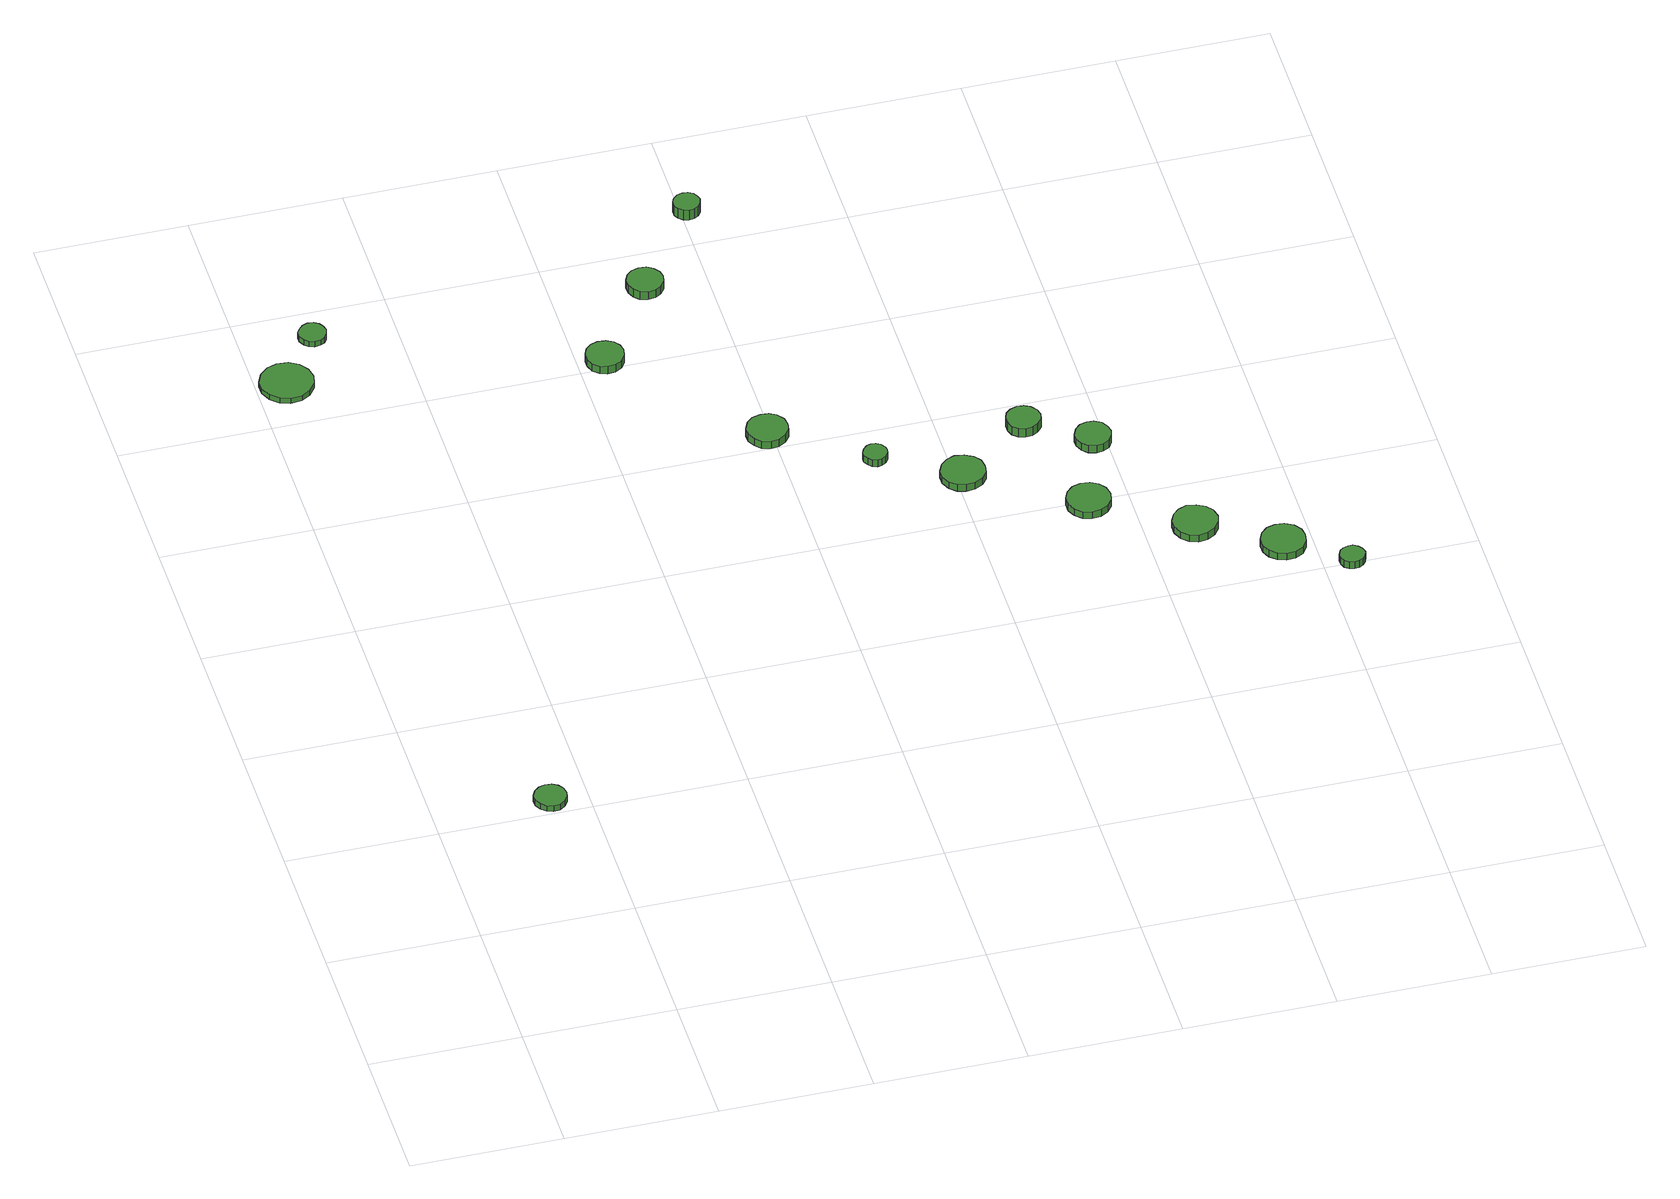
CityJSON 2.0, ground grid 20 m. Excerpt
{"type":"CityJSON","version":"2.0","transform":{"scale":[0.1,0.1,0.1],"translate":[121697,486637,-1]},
"CityObjects":{
"tree1":{"type":"SolitaryVegetationObject","attributes":{"function":"something"}},
"tree2":{"type":"SolitaryVegetationObject","attributes":{"function":"something"},"geometry":[{"type":"MultiSurface","lod":"1","boundaries":[[[0,1,2,3,4,5,6,7,8,9,10,11,12,13,14]],[[15,16,17,18,19,20,21,22,23,24,25,26,27,28,29]],[[0,29,28,1]],[[1,28,27,2]],[[2,27,26,3]],[[3,26,25,4]],[[4,25,24,5]],[[5,24,23,6]],[[6,23,22,7]],[[7,22,21,8]],[[8,21,20,9]],[[9,20,19,10]],[[10,19,18,11]],[[11,18,17,12]],[[12,17,16,13]],[[13,16,15,14]],[[14,15,29,0]]]}]},
"tree3":{"type":"SolitaryVegetationObject","attributes":{"function":"something"},"geometry":[{"type":"MultiSurface","lod":"1","boundaries":[[[30,31,32,33,34,35,36,37,38,39,40,41,42,43,44]],[[45,46,47,48,49,50,51,52,53,54,55,56,57,58,59]],[[30,59,58,31]],[[31,58,57,32]],[[32,57,56,33]],[[33,56,55,34]],[[34,55,54,35]],[[35,54,53,36]],[[36,53,52,37]],[[37,52,51,38]],[[38,51,50,39]],[[39,50,49,40]],[[40,49,48,41]],[[41,48,47,42]],[[42,47,46,43]],[[43,46,45,44]],[[44,45,59,30]]]}]},
"tree4":{"type":"SolitaryVegetationObject","attributes":{"function":"something"}},
"tree5":{"type":"SolitaryVegetationObject","attributes":{"function":"something"},"geometry":[{"type":"MultiSurface","lod":"1","boundaries":[[[60,61,62,63,64,65,66,67,68,69,70,71,72,73,74]],[[75,76,77,78,79,80,81,82,83,84,85,86,87,88,89]],[[60,89,88,61]],[[61,88,87,62]],[[62,87,86,63]],[[63,86,85,64]],[[64,85,84,65]],[[65,84,83,66]],[[66,83,82,67]],[[67,82,81,68]],[[68,81,80,69]],[[69,80,79,70]],[[70,79,78,71]],[[71,78,77,72]],[[72,77,76,73]],[[73,76,75,74]],[[74,75,89,60]]]}]},
"tree6":{"type":"SolitaryVegetationObject","attributes":{"function":"something"}},
"tree7":{"type":"SolitaryVegetationObject","attributes":{"function":"something"}},
"tree8":{"type":"SolitaryVegetationObject","attributes":{"function":"something"},"geometry":[{"type":"MultiSurface","lod":"1","boundaries":[[[90,91,92,93,94,95,96,97,98,99,100,101,102,103,104]],[[105,106,107,108,109,110,111,112,113,114,115,116,117,118,119]],[[90,119,118,91]],[[91,118,117,92]],[[92,117,116,93]],[[93,116,115,94]],[[94,115,114,95]],[[95,114,113,96]],[[96,113,112,97]],[[97,112,111,98]],[[98,111,110,99]],[[99,110,109,100]],[[100,109,108,101]],[[101,108,107,102]],[[102,107,106,103]],[[103,106,105,104]],[[104,105,119,90]]]}]},
"tree9":{"type":"SolitaryVegetationObject","attributes":{"function":"something"}},
"tree10":{"type":"SolitaryVegetationObject","attributes":{"function":"something"},"geometry":[{"type":"MultiSurface","lod":"1","boundaries":[[[120,121,122,123,124,125,126,127,128,129,130,131,132,133,134]],[[135,136,137,138,139,140,141,142,143,144,145,146,147,148,149]],[[120,149,148,121]],[[121,148,147,122]],[[122,147,146,123]],[[123,146,145,124]],[[124,145,144,125]],[[125,144,143,126]],[[126,143,142,127]],[[127,142,141,128]],[[128,141,140,129]],[[129,140,139,130]],[[130,139,138,131]],[[131,138,137,132]],[[132,137,136,133]],[[133,136,135,134]],[[134,135,149,120]]]}]},
"tree11":{"type":"SolitaryVegetationObject","attributes":{"function":"something"}},
"tree12":{"type":"SolitaryVegetationObject","attributes":{"function":"something"},"geometry":[{"type":"MultiSurface","lod":"1","boundaries":[[[150,151,152,153,154,155,156,157,158,159,160,161,162,163,164]],[[165,166,167,168,169,170,171,172,173,174,175,176,177,178,179]],[[150,179,178,151]],[[151,178,177,152]],[[152,177,176,153]],[[153,176,175,154]],[[154,175,174,155]],[[155,174,173,156]],[[156,173,172,157]],[[157,172,171,158]],[[158,171,170,159]],[[159,170,169,160]],[[160,169,168,161]],[[161,168,167,162]],[[162,167,166,163]],[[163,166,165,164]],[[164,165,179,150]]]}]},
"tree13":{"type":"SolitaryVegetationObject","attributes":{"function":"something"},"geometry":[{"type":"MultiSurface","lod":"1","boundaries":[[[180,181,182,183,184,185,186,187,188,189,190,191,192,193,194]],[[195,196,197,198,199,200,201,202,203,204,205,206,207,208,209]],[[180,209,208,181]],[[181,208,207,182]],[[182,207,206,183]],[[183,206,205,184]],[[184,205,204,185]],[[185,204,203,186]],[[186,203,202,187]],[[187,202,201,188]],[[188,201,200,189]],[[189,200,199,190]],[[190,199,198,191]],[[191,198,197,192]],[[192,197,196,193]],[[193,196,195,194]],[[194,195,209,180]]]}]},
"tree14":{"type":"SolitaryVegetationObject","attributes":{"function":"something"}},
"tree15":{"type":"SolitaryVegetationObject","attributes":{"function":"something"},"geometry":[{"type":"MultiSurface","lod":"1","boundaries":[[[210,211,212,213,214,215,216,217,218,219,220,221,222,223,224]],[[225,226,227,228,229,230,231,232,233,234,235,236,237,238,239]],[[210,239,238,211]],[[211,238,237,212]],[[212,237,236,213]],[[213,236,235,214]],[[214,235,234,215]],[[215,234,233,216]],[[216,233,232,217]],[[217,232,231,218]],[[218,231,230,219]],[[219,230,229,220]],[[220,229,228,221]],[[221,228,227,222]],[[222,227,226,223]],[[223,226,225,224]],[[224,225,239,210]]]}]},
"tree16":{"type":"SolitaryVegetationObject","attributes":{"function":"something"},"geometry":[{"type":"MultiSurface","lod":"1","boundaries":[[[240,241,242,243,244,245,246,247,248,249,250,251,252,253,254]],[[255,256,257,258,259,260,261,262,263,264,265,266,267,268,269]],[[240,269,268,241]],[[241,268,267,242]],[[242,267,266,243]],[[243,266,265,244]],[[244,265,264,245]],[[245,264,263,246]],[[246,263,262,247]],[[247,262,261,248]],[[248,261,260,249]],[[249,260,259,250]],[[250,259,258,251]],[[251,258,257,252]],[[252,257,256,253]],[[253,256,255,254]],[[254,255,269,240]]]}]},
"tree17":{"type":"SolitaryVegetationObject","attributes":{"function":"something"}},
"tree18":{"type":"SolitaryVegetationObject","attributes":{"function":"something"},"geometry":[{"type":"MultiSurface","lod":"1","boundaries":[[[270,271,272,273,274,275,276,277,278,279,280,281,282,283,284]],[[285,286,287,288,289,290,291,292,293,294,295,296,297,298,299]],[[270,299,298,271]],[[271,298,297,272]],[[272,297,296,273]],[[273,296,295,274]],[[274,295,294,275]],[[275,294,293,276]],[[276,293,292,277]],[[277,292,291,278]],[[278,291,290,279]],[[279,290,289,280]],[[280,289,288,281]],[[281,288,287,282]],[[282,287,286,283]],[[283,286,285,284]],[[284,285,299,270]]]}]},
"tree19":{"type":"SolitaryVegetationObject","attributes":{"function":"something"},"geometry":[{"type":"MultiSurface","lod":"1","boundaries":[[[300,301,302,303,304,305,306,307,308,309,310,311,312,313,314]],[[315,316,317,318,319,320,321,322,323,324,325,326,327,328,329]],[[300,329,328,301]],[[301,328,327,302]],[[302,327,326,303]],[[303,326,325,304]],[[304,325,324,305]],[[305,324,323,306]],[[306,323,322,307]],[[307,322,321,308]],[[308,321,320,309]],[[309,320,319,310]],[[310,319,318,311]],[[311,318,317,312]],[[312,317,316,313]],[[313,316,315,314]],[[314,315,329,300]]]}]},
"tree20":{"type":"SolitaryVegetationObject","attributes":{"function":"something"}},
"tree21":{"type":"SolitaryVegetationObject","attributes":{"function":"something"},"geometry":[{"type":"MultiSurface","lod":"1","boundaries":[[[330,331,332,333,334,335,336,337,338,339,340,341,342,343,344]],[[345,346,347,348,349,350,351,352,353,354,355,356,357,358,359]],[[330,359,358,331]],[[331,358,357,332]],[[332,357,356,333]],[[333,356,355,334]],[[334,355,354,335]],[[335,354,353,336]],[[336,353,352,337]],[[337,352,351,338]],[[338,351,350,339]],[[339,350,349,340]],[[340,349,348,341]],[[341,348,347,342]],[[342,347,346,343]],[[343,346,345,344]],[[344,345,359,330]]]}]},
"tree22":{"type":"SolitaryVegetationObject","attributes":{"function":"something"},"geometry":[{"type":"MultiSurface","lod":"1","boundaries":[[[360,361,362,363,364,365,366,367,368,369,370,371,372,373,374]],[[375,376,377,378,379,380,381,382,383,384,385,386,387,388,389]],[[360,389,388,361]],[[361,388,387,362]],[[362,387,386,363]],[[363,386,385,364]],[[364,385,384,365]],[[365,384,383,366]],[[366,383,382,367]],[[367,382,381,368]],[[368,381,380,369]],[[369,380,379,370]],[[370,379,378,371]],[[371,378,377,372]],[[372,377,376,373]],[[373,376,375,374]],[[374,375,389,360]]]}]},
"tree23":{"type":"SolitaryVegetationObject","attributes":{"function":"something"},"geometry":[{"type":"MultiSurface","lod":"1","boundaries":[[[390,391,392,393,394,395,396,397,398,399,400,401,402,403,404]],[[405,406,407,408,409,410,411,412,413,414,415,416,417,418,419]],[[390,419,418,391]],[[391,418,417,392]],[[392,417,416,393]],[[393,416,415,394]],[[394,415,414,395]],[[395,414,413,396]],[[396,413,412,397]],[[397,412,411,398]],[[398,411,410,399]],[[399,410,409,400]],[[400,409,408,401]],[[401,408,407,402]],[[402,407,406,403]],[[403,406,405,404]],[[404,405,419,390]]]}]},
"tree24":{"type":"SolitaryVegetationObject","attributes":{"function":"something"},"geometry":[{"type":"MultiSurface","lod":"1","boundaries":[[[420,421,422,423,424,425,426,427,428,429,430,431,432,433,434]],[[435,436,437,438,439,440,441,442,443,444,445,446,447,448,449]],[[420,449,448,421]],[[421,448,447,422]],[[422,447,446,423]],[[423,446,445,424]],[[424,445,444,425]],[[425,444,443,426]],[[426,443,442,427]],[[427,442,441,428]],[[428,441,440,429]],[[429,440,439,430]],[[430,439,438,431]],[[431,438,437,432]],[[432,437,436,433]],[[433,436,435,434]],[[434,435,449,420]]]}]}
},
"vertices":[
[172,424,17],[170,433,17],[165,440,17],[158,444,17],[149,445,17],[141,443,17],[134,437,17],[130,429,17],[130,420,17],[134,412,17],[141,406,17],[149,403,17],[158,404,17],[165,409,17],[170,416,17],[170,416,8],[165,409,8],[158,404,8],[149,403,8],[141,406,8],[134,412,8],[130,420,8],[130,429,8],[134,437,8],[141,443,8],[149,445,8],[158,444,8],[165,440,8],[170,433,8],[172,424,8],
[74,1273,16],[71,1287,16],[62,1299,16],[50,1306,16],[35,1307,16],[22,1303,16],[11,1293,16],[5,1280,16],[5,1266,16],[11,1253,16],[22,1243,16],[35,1239,16],[50,1240,16],[62,1247,16],[71,1259,16],[71,1259,8],[62,1247,8],[50,1240,8],[35,1239,8],[22,1243,8],[11,1253,8],[5,1266,8],[5,1280,8],[11,1293,8],[22,1303,8],[35,1307,8],[50,1306,8],[62,1299,8],[71,1287,8],[74,1273,8],
[112,1353,17],[110,1360,17],[106,1366,17],[100,1370,17],[92,1371,17],[85,1368,17],[80,1363,17],[76,1357,17],[76,1349,17],[80,1342,17],[85,1337,17],[92,1335,17],[100,1336,17],[106,1339,17],[110,1345,17],[110,1345,8],[106,1339,8],[100,1336,8],[92,1335,8],[85,1337,8],[80,1342,8],[76,1349,8],[76,1357,8],[80,1363,8],[85,1368,8],[92,1371,8],[100,1370,8],[106,1366,8],[110,1360,8],[112,1353,8],
[460,1216,19],[458,1226,19],[452,1234,19],[443,1239,19],[432,1240,19],[423,1237,19],[415,1230,19],[411,1221,19],[411,1211,19],[415,1201,19],[423,1194,19],[432,1191,19],[443,1192,19],[452,1197,19],[458,1206,19],[458,1206,7],[452,1197,7],[443,1192,7],[432,1191,7],[423,1194,7],[415,1201,7],[411,1211,7],[411,1221,7],[415,1230,7],[423,1237,7],[432,1240,7],[443,1239,7],[452,1234,7],[458,1226,7],[460,1216,7],
[621,1027,19],[619,1038,19],[612,1047,19],[603,1052,19],[592,1053,19],[581,1050,19],[573,1043,19],[568,1032,19],[568,1021,19],[573,1011,19],[581,1003,19],[592,1000,19],[603,1001,19],[612,1007,19],[619,1016,19],[619,1016,7],[612,1007,7],[603,1001,7],[592,1000,7],[581,1003,7],[573,1011,7],[568,1021,7],[568,1032,7],[573,1043,7],[581,1050,7],[592,1053,7],[603,1052,7],[612,1047,7],[619,1038,7],[621,1027,7],
[544,1338,20],[542,1347,20],[536,1355,20],[528,1360,20],[518,1361,20],[508,1358,20],[501,1352,20],[497,1343,20],[497,1333,20],[501,1324,20],[508,1317,20],[518,1314,20],[528,1315,20],[536,1320,20],[542,1328,20],[542,1328,7],[536,1320,7],[528,1315,7],[518,1314,7],[508,1317,7],[501,1324,7],[497,1333,7],[497,1343,7],[501,1352,7],[508,1358,7],[518,1361,7],[528,1360,7],[536,1355,7],[542,1347,7],[544,1338,7],
[728,947,19],[727,953,19],[723,959,19],[717,962,19],[711,963,19],[705,961,19],[700,956,19],[697,950,19],[697,944,19],[700,938,19],[705,933,19],[711,931,19],[717,932,19],[723,935,19],[727,941,19],[727,941,8],[723,935,8],[717,932,8],[711,931,8],[705,933,8],[700,938,8],[697,944,8],[697,950,8],[700,956,8],[705,961,8],[711,963,8],[717,962,8],[723,959,8],[727,953,8],[728,947,8],
[626,1464,23],[624,1471,23],[620,1477,23],[614,1480,23],[607,1481,23],[600,1479,23],[594,1474,23],[591,1468,23],[591,1460,23],[594,1454,23],[600,1449,23],[607,1447,23],[614,1448,23],[620,1451,23],[624,1457,23],[624,1457,7],[620,1451,7],[614,1448,7],[607,1447,7],[600,1449,7],[594,1454,7],[591,1460,7],[591,1468,7],[594,1474,7],[600,1479,7],[607,1481,7],[614,1480,7],[620,1477,7],[624,1471,7],[626,1464,7],
[838,885,19],[836,897,19],[829,906,19],[818,912,19],[806,914,19],[795,910,19],[786,902,19],[781,891,19],[781,879,19],[786,868,19],[795,860,19],[806,857,19],[818,858,19],[829,864,19],[836,873,19],[836,873,8],[829,864,8],[818,858,8],[806,857,8],[795,860,8],[786,868,8],[781,879,8],[781,891,8],[786,902,8],[795,910,8],[806,914,8],[818,912,8],[829,906,8],[836,897,8],[838,885,8],
[976,794,19],[973,806,19],[966,815,19],[956,821,19],[944,822,19],[933,819,19],[924,811,19],[919,800,19],[919,788,19],[924,777,19],[933,769,19],[944,766,19],[956,767,19],[966,773,19],[973,782,19],[973,782,8],[966,773,8],[956,767,8],[944,766,8],[933,769,8],[924,777,8],[919,788,8],[919,800,8],[924,811,8],[933,819,8],[944,822,8],[956,821,8],[966,815,8],[973,806,8],[976,794,8],
[930,960,21],[928,969,21],[922,977,21],[914,981,21],[905,982,21],[896,979,21],[889,973,21],[886,965,21],[886,955,21],[889,947,21],[896,941,21],[905,938,21],[914,939,21],[922,944,21],[928,951,21],[928,951,7],[922,944,7],[914,939,7],[905,938,7],[896,941,7],[889,947,7],[886,955,7],[886,965,7],[889,973,7],[896,979,7],[905,982,7],[914,981,7],[922,977,7],[928,969,7],[930,960,7],
[1007,908,20],[1005,918,20],[1000,926,20],[991,931,20],[982,932,20],[972,929,20],[965,922,20],[961,913,20],[961,904,20],[965,895,20],[972,888,20],[982,885,20],[991,886,20],[1000,891,20],[1005,899,20],[1005,899,8],[1000,891,8],[991,886,8],[982,885,8],[972,888,8],[965,895,8],[961,904,8],[961,913,8],[965,922,8],[972,929,8],[982,932,8],[991,931,8],[1000,926,8],[1005,918,8],[1007,908,8],
[1094,718,19],[1091,730,19],[1084,739,19],[1073,745,19],[1061,747,19],[1050,743,19],[1041,735,19],[1036,724,19],[1036,712,19],[1041,700,19],[1050,692,19],[1061,688,19],[1073,690,19],[1084,696,19],[1091,706,19],[1091,706,8],[1084,696,8],[1073,690,8],[1061,688,8],[1050,692,8],[1041,700,8],[1036,712,8],[1036,724,8],[1041,735,8],[1050,743,8],[1061,747,8],[1073,745,8],[1084,739,8],[1091,730,8],[1094,718,8],
[1190,655,19],[1188,666,19],[1181,676,19],[1170,682,19],[1158,683,19],[1147,680,19],[1138,672,19],[1133,661,19],[1133,649,19],[1138,638,19],[1147,630,19],[1158,626,19],[1170,627,19],[1181,633,19],[1188,643,19],[1188,643,8],[1181,633,8],[1170,627,8],[1158,626,8],[1147,630,8],[1138,638,8],[1133,649,8],[1133,661,8],[1138,672,8],[1147,680,8],[1158,683,8],[1170,682,8],[1181,676,8],[1188,666,8],[1190,655,8],
[1254,604,19],[1252,611,19],[1248,616,19],[1242,620,19],[1236,620,19],[1229,618,19],[1224,614,19],[1221,607,19],[1221,601,19],[1224,594,19],[1229,590,19],[1236,588,19],[1242,589,19],[1248,592,19],[1252,597,19],[1252,597,8],[1248,592,8],[1242,589,8],[1236,588,8],[1229,590,8],[1224,594,8],[1221,601,8],[1221,607,8],[1224,614,8],[1229,618,8],[1236,620,8],[1242,620,8],[1248,616,8],[1252,611,8],[1254,604,8]
]}
